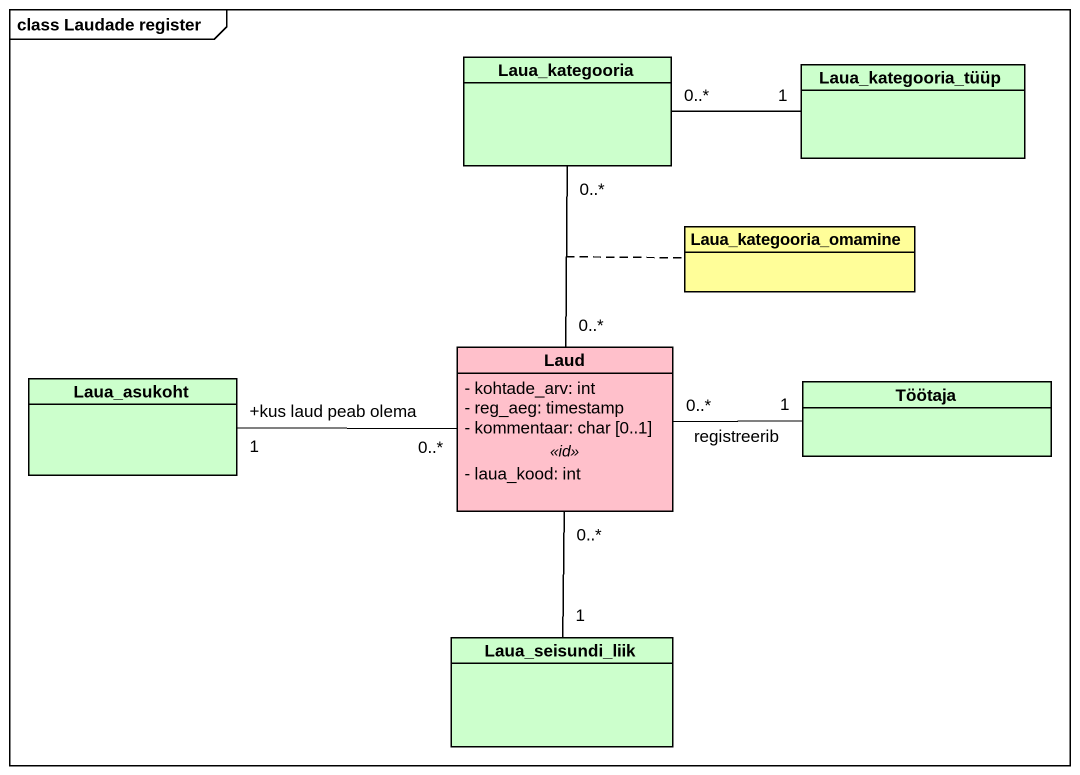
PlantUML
@startuml
mainframe class Laudade register
hide circle
hide empty members
skinparam classAttributeIconSize 0
class Laua_kategooria #CCFFCC
class Laua_kategooria_tüüp #CCFFCC
class Laua_kategooria_omamine #FFFE99
class Laua_asukoht #CCFFCC
class Laud #FFC0CB {
  - kohtade_arv: int
  - reg_aeg: timestamp
  - kommentaar: char [0..1]
  .. <<id>> ..
  - laua_kood: int
}
class Töötaja #CCFFCC
class Laua_seisundi_liik #CCFFCC
Laua_kategooria_tüüp "1" -left- "0..*" Laua_kategooria
Laua_asukoht "+kus laud peab olema\n1" -right- "0..*" Laud
Laud "0..*" -up- "0..*" Laua_kategooria
(Laud, Laua_kategooria) .. Laua_kategooria_omamine
Laud "0..*" -- "1" Laua_seisundi_liik
Töötaja "1" -left- "0..*" Laud : registreerib
@enduml
